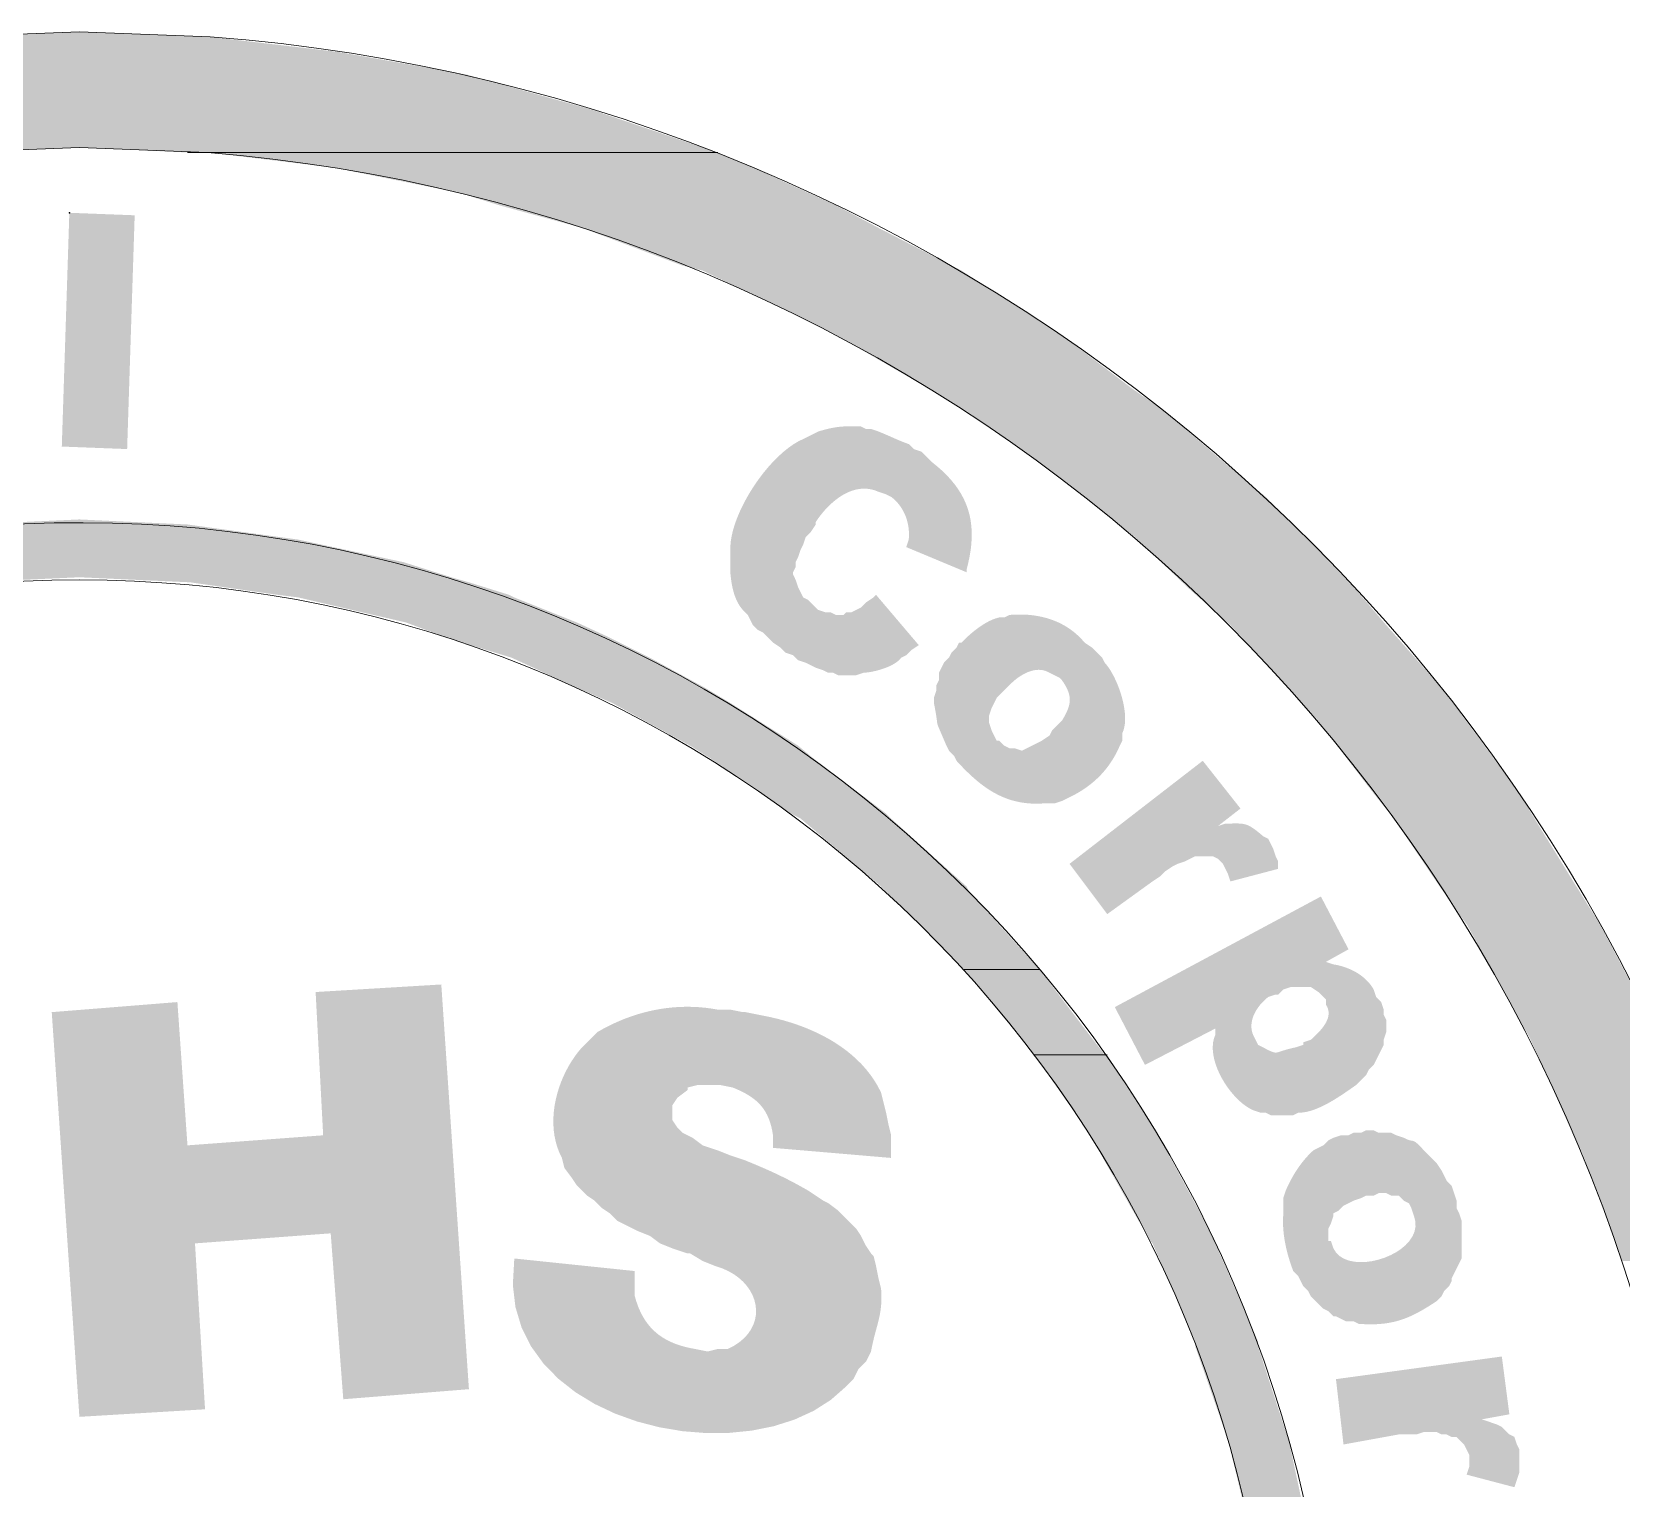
# Model space of a CAD drawing. Header units: inches. Extents: x 0 to 16.2, y 0 to 11.4.
# Drawn here: x 14.929 to 15.456, y 9.58 to 10.062 of the extents above; entities that cross this region are included whole.
import ezdxf

# ---------------------------------------------------------------- set-up
doc = ezdxf.new("R2010")
doc.units = ezdxf.units.IN
doc.header["$MEASUREMENT"] = 0
doc.layers.add('Color-3-Line_Weight-0', color=3, linetype='Continuous', lineweight=0)
doc.layers.add('Color-3-Line_Weight-20', color=3, linetype='Continuous', lineweight=20)
doc.layers.add('P2C-Hatch', color=7, linetype='Continuous')

msp = doc.modelspace()

# ---------------------------------------------------------------- hatches: boundary and pattern name
at = {"layer": 'P2C-Hatch', "transparency": 33554636}
for points in [[(14.94499974780613, 10.0625), (14.90166648228963, 10.06083340115017), (14.98833301332262, 10.06083340115017)], [(14.85833321677314, 10.05583360460069), (14.81583409839206, 10.04833306206597), (15.07333294550578, 10.04833306206597)], [(14.90166648228963, 10.06083340115017), (14.85833321677314, 10.05583360460069), (15.0308338271247, 10.05583360460069)], [(14.85833321677314, 10.05583360460069), (15.0308338271247, 10.05583360460069), (15.07333294550578, 10.04833306206597)], [(14.90166648228963, 10.06083340115017), (14.98833301332262, 10.06083340115017), (15.0308338271247, 10.05583360460069)], [(14.81583409839206, 10.04833306206597), (14.7741674317254, 10.03666687011719), (15.11499961217244, 10.03666687011719)], [(14.81583409839206, 10.04833306206597), (15.07333294550578, 10.04833306206597), (15.11499961217244, 10.03666687011719)], [(14.7741674317254, 10.03666687011719), (14.73750056160821, 10.02416653103299), (15.15166648228963, 10.02416653103299)], [(14.7741674317254, 10.03666687011719), (15.11499961217244, 10.03666687011719), (15.15166648228963, 10.02416653103299)], [(14.73750056160821, 10.02416653103299), (14.94499974780613, 10.02416653103299), (14.90833287768894, 10.02249993218316)], [(14.94499974780613, 10.02416653103299), (14.9808341662089, 10.02249993218316), (15.1558338271247, 10.02249993218316)], [(14.94499974780613, 10.02416653103299), (15.15166648228963, 10.02416653103299), (15.1558338271247, 10.02249993218316)], [(14.98750056160821, 10.02249993218316), (15.02916722827487, 10.01750013563368), (15.1683341662089, 10.01750013563368)], [(14.98750056160821, 10.02249993218316), (15.15666627883911, 10.02249993218316), (15.1683341662089, 10.01750013563368)], [(15.02916722827487, 10.01750013563368), (15.07083389494154, 10.00916629367405), (15.18666675355699, 10.00916629367405)], [(15.02916722827487, 10.01750013563368), (15.1683341662089, 10.01750013563368), (15.18666675355699, 10.00916629367405)], [(15.07083389494154, 10.00916629367405), (15.08416668574015, 10.00499979654948), (15.19583389494154, 10.00499979654948)], [(15.07083389494154, 10.00916629367405), (15.18666675355699, 10.00916629367405), (15.19583389494154, 10.00499979654948)], [(15.08416668574015, 10.00499979654948), (15.11166641447279, 9.997500101725262), (15.21000083287557, 9.997500101725262)], [(15.08416668574015, 10.00499979654948), (15.19583389494154, 10.00499979654948), (15.21000083287557, 9.997500101725262)], [(14.94166655010647, 10.00249989827474), (14.96333403057522, 10.00166659884983), (14.96083328458998, 9.924166361490887), (14.93916749954223, 9.924999660915798)], [(15.11166641447279, 9.997500101725262), (15.14500008689033, 9.98499976264106), (15.23416736390855, 9.98499976264106)], [(15.11166641447279, 9.997500101725262), (15.21000083287557, 9.997500101725262), (15.23416736390855, 9.98499976264106)], [(15.14500008689033, 9.98499976264106), (15.15166648228963, 9.983333163791233), (15.23750056160821, 9.983333163791233)], [(15.14500008689033, 9.98499976264106), (15.23416736390855, 9.98499976264106), (15.23750056160821, 9.983333163791233)], [(15.15166648228963, 9.983333163791233), (15.18999995125664, 9.96499972873264), (15.26583274205526, 9.96499972873264)], [(15.15166648228963, 9.983333163791233), (15.23750056160821, 9.983333163791233), (15.26583274205526, 9.96499972873264)], [(15.18999995125664, 9.96499972873264), (15.19499974780612, 9.962499830457899), (15.27000008689032, 9.962499830457899)], [(15.18999995125664, 9.96499972873264), (15.26583274205526, 9.96499972873264), (15.27000008689032, 9.962499830457899)], [(15.19499974780612, 9.962499830457899), (15.22666682137383, 9.944166395399305), (15.29416661792331, 9.944166395399305)], [(15.19499974780612, 9.962499830457899), (15.27000008689032, 9.962499830457899), (15.29416661792331, 9.944166395399305)], [(15.22666682137383, 9.944166395399305), (15.23916716045803, 9.936666700575087), (15.30500035815769, 9.936666700575087)], [(15.22666682137383, 9.944166395399305), (15.29416661792331, 9.944166395399305), (15.30500035815769, 9.936666700575087)], [(15.23916716045803, 9.936666700575087), (15.26166709264119, 9.920833163791233), (15.32333294550578, 9.920833163791233)], [(15.23916716045803, 9.936666700575087), (15.30500035815769, 9.936666700575087), (15.32333294550578, 9.920833163791233)], [(15.22416607538859, 9.923333062065973), (15.22166702482435, 9.924166361490887), (15.22000042597453, 9.925832960340712), (15.21940703413221, 9.926035301208497), (15.2188067580329, 9.926253541734484), (15.21820019022623, 9.926485868665907), (15.21758792326186, 9.92673046875), (15.2169705496894, 9.926985528733995), (15.21634866205851, 9.927249235365126), (15.21572285291883, 9.927519775390625), (15.21509371482001, 9.927795335557725), (15.21446184031169, 9.92807410261366), (15.21382782194349, 9.928354263305664), (15.21319225226508, 9.928634004380969), (15.21255572382609, 9.928911512586806), (15.21191882917616, 9.929184974670411), (15.21128216086493, 9.929452577379015), (15.21064631144206, 9.929712507459852), (15.21001187345717, 9.929962951660157), (15.2093794394599, 9.930202096727161), (15.20874960199992, 9.930428129408096), (15.20812295362684, 9.930639236450196), (15.20750008689033, 9.930833604600695), (15.2058334880405, 9.930833604600695), (15.20416688919067, 9.931666904025608), (15.20328669399685, 9.931686108059354), (15.20245908821954, 9.931701263427735), (15.20167832183837, 9.931711246066623), (15.20093864483304, 9.931714931911893), (15.20023430718316, 9.931711196899414), (15.1995595588684, 9.931698916965061), (15.19890864986843, 9.931676968044705), (15.1982758301629, 9.93164422607422), (15.19765534973145, 9.931599566989476), (15.19704145855373, 9.931541866726345), (15.19642840660943, 9.931470001220704), (15.19581044387817, 9.93138284640842), (15.19518182033962, 9.93127927822537), (15.19453678597344, 9.931158172607422), (15.19386959075928, 9.931018405490452), (15.19317448467678, 9.93085885281033), (15.19244571770562, 9.93067839050293), (15.19167753982544, 9.930475894504124), (15.19086420101589, 9.930250240749784), (15.18999995125664, 9.930000305175781), (15.18666675355699, 9.928333706325954), (15.21416648228963, 9.908333672417536), (15.21480675633748, 9.907817812283835), (15.21541070429484, 9.90727156999376), (15.21597826512654, 9.90669663227929), (15.21650937779745, 9.906094685872397), (15.21700398127238, 9.905467417505053), (15.21746201451619, 9.904816513909235), (15.21788341649373, 9.904143661816915), (15.21826812616984, 9.90345054796007), (15.21861608250936, 9.902738859070672), (15.21892722447713, 9.902010281880697), (15.219201491038, 9.901266503122118), (15.21943882115682, 9.90050920952691), (15.21963915379842, 9.899740087827047), (15.21980242792765, 9.898960824754504), (15.21992858250936, 9.898173107041252), (15.22001755650838, 9.897378621419271), (15.22006928888957, 9.896579054620531), (15.22008371861776, 9.895776093377007), (15.2200607846578, 9.894971424420675), (15.22000042597453, 9.894166734483507), (15.21916627883911, 9.891666836208767), (15.23916716045803, 9.883332994249132), (15.23916716045803, 9.884166293674046), (15.23973871082729, 9.886430736223858), (15.24019804933336, 9.88862984636095), (15.24054361576504, 9.890766218715244), (15.24077384991116, 9.892842447916667), (15.24088719156053, 9.89486112859514), (15.24088208050197, 9.896824855380588), (15.24075695652432, 9.898736222902935), (15.24051025941637, 9.9005978257921), (15.24014042896695, 9.902412258678012), (15.23964590496487, 9.904182116190594), (15.23902512719896, 9.905909992959765), (15.23827653545803, 9.907598483615452), (15.23739856953091, 9.909250182787577), (15.2363896692064, 9.910867685106066), (15.23524827427334, 9.91245358520084), (15.23397282452054, 9.914010477701824), (15.2325617597368, 9.915540957238939), (15.23101351971096, 9.917047618442112), (15.22932654423184, 9.918533055941264), (15.22749927308824, 9.91999986436632), (15.22583267423841, 9.921666463216146)], [(15.18666675355699, 9.928333706325954), (15.18500015470717, 9.927500406901043), (15.18332909647623, 9.926680675082737), (15.18164374330309, 9.925661510891384), (15.17995459577772, 9.92445910135905), (15.17827215449016, 9.923089633517796), (15.17660692003038, 9.921569294399685), (15.17496939298841, 9.919914271036784), (15.17337007395426, 9.918140750461156), (15.17181946351793, 9.916264919704862), (15.17032806226942, 9.914302965799967), (15.16890637079874, 9.912271075778538), (15.16756488969591, 9.910185436672634), (15.16631411955091, 9.908062235514324), (15.16516456095377, 9.905917659335666), (15.16412671449449, 9.903767895168729), (15.16321108076307, 9.901629130045572), (15.16242816034953, 9.899517550998263), (15.16178845384386, 9.897449345058865), (15.16130246183607, 9.89544069925944), (15.16098068491618, 9.893507800632053), (15.16083362367418, 9.891666836208767), (15.16083362367418, 9.890000237358942), (15.18833335240682, 9.872500101725262), (15.18666675355699, 9.874166700575087), (15.18500015470717, 9.875), (15.18333355585734, 9.878333197699654), (15.18249940872192, 9.880833095974392), (15.18166695700751, 9.882499694824219), (15.18166695700751, 9.883332994249132), (15.18249940872192, 9.884999593098959), (15.18249940872192, 9.886667039659288), (15.18333355585734, 9.888333638509115), (15.18416600757175, 9.890833536783855), (15.18500015470717, 9.89250013563368), (15.18583260642158, 9.89500003390842), (15.1874992052714, 9.896666632758247), (15.18916749954223, 9.899166531032986), (15.18916749954223, 9.899999830457899), (15.18984725316365, 9.900994354248047), (15.19058066685994, 9.90198876614041), (15.19136514663696, 9.902974409315322), (15.19219809850057, 9.903942626953125), (15.19307692845662, 9.904884762234158), (15.19399904251098, 9.905792158338759), (15.19496184666951, 9.906656158447266), (15.19596274693807, 9.907468105740017), (15.19699914932251, 9.908219343397352), (15.19806845982869, 9.90890121459961), (15.19916808446248, 9.909505062527128), (15.20029542922973, 9.910022230360244), (15.20144790013631, 9.910444061279298), (15.20262290318807, 9.910761898464626), (15.20381784439087, 9.910967085096571), (15.20503012975057, 9.91105096435547), (15.20625716527303, 9.91100487942166), (15.20749635696411, 9.910820173475479), (15.20874511082967, 9.910488189697267), (15.21000083287557, 9.91000027126736), (15.2124998834398, 9.909166971842449), (15.21416648228963, 9.908333672417536)], [(15.26166709264119, 9.920833163791233), (15.27833308113946, 9.908333672417536), (15.33833403057522, 9.908333672417536)], [(15.26166709264119, 9.920833163791233), (15.32333294550578, 9.920833163791233), (15.33833403057522, 9.908333672417536)], [(15.27833308113946, 9.908333672417536), (15.29500076505873, 9.89500003390842), (15.35166682137383, 9.89500003390842)], [(15.27833308113946, 9.908333672417536), (15.33833403057522, 9.908333672417536), (15.35166682137383, 9.89500003390842)], [(14.90833287768894, 9.899166531032986), (14.87250015470717, 9.894166734483507), (15.01749934090508, 9.894166734483507)], [(14.94499974780613, 9.900833129882812), (14.90833287768894, 9.899166531032986), (14.9808341662089, 9.899166531032986)], [(14.90833287768894, 9.899166531032986), (14.9808341662089, 9.899166531032986), (15.01749934090508, 9.894166734483507)], [(14.87250015470717, 9.894166734483507), (14.8374998834398, 9.886667039659288), (15.05249961217244, 9.886667039659288)], [(14.87250015470717, 9.894166734483507), (15.01749934090508, 9.894166734483507), (15.05249961217244, 9.886667039659288)], [(15.29500076505873, 9.89500003390842), (15.31333335240682, 9.87749989827474), (15.3683328098721, 9.87749989827474)], [(15.29500076505873, 9.89500003390842), (15.35166682137383, 9.89500003390842), (15.3683328098721, 9.87749989827474)], [(15.20916668574015, 9.875833299424913), (15.20833253860473, 9.875), (15.2058334880405, 9.873333401150173), (15.20416688919067, 9.871666802300348), (15.20083369149102, 9.870000203450521), (15.19916709264119, 9.870000203450521), (15.19833294550578, 9.869166904025608), (15.19583389494154, 9.869166904025608), (15.19416729609171, 9.870000203450521), (15.19250069724189, 9.870000203450521), (15.18999995125664, 9.870833502875435), (15.18833335240682, 9.872500101725262), (15.16083362367418, 9.890000237358942), (15.16083362367418, 9.883332994249132), (15.16089143922594, 9.882696459240384), (15.16095740297106, 9.882050452338325), (15.16103279664781, 9.881396755006579), (15.1611189019945, 9.880737148708768), (15.16121700074937, 9.880073414908516), (15.16132837465074, 9.879407335069445), (15.16145430543687, 9.878740690655178), (15.16159607484605, 9.87807526312934), (15.16175496461656, 9.877412833955553), (15.16193225648668, 9.876755184597439), (15.16212923219469, 9.876104096518622), (15.16234717347887, 9.875461351182725), (15.1625873620775, 9.874828730053371), (15.16285107972887, 9.874208014594185), (15.16313960817125, 9.873600986268785), (15.16345422914293, 9.873009426540799), (15.16379622438219, 9.872435116873849), (15.16416687562731, 9.871879838731555), (15.16456746461656, 9.871345373577542), (15.16499927308824, 9.870833502875435), (15.16666587193807, 9.869166904025608), (15.1683341662089, 9.865833706325954), (15.17000076505873, 9.864166259765625), (15.17166736390855, 9.863332960340712), (15.17500056160821, 9.85999976264106), (15.17749961217244, 9.858333163791233), (15.17916621102227, 9.856666564941406), (15.18166695700751, 9.855833265516493), (15.18333355585734, 9.854166666666668), (15.18583260642158, 9.853333367241754), (15.1874992052714, 9.852500067816841), (15.18916749954223, 9.851666768391928), (15.19166655010647, 9.850833468967014), (15.1933331489563, 9.850000169542101), (15.19499974780612, 9.850000169542101), (15.19666634665595, 9.849166870117188), (15.20250029034085, 9.849166870117188), (15.20499934090508, 9.850000169542101), (15.20555379931132, 9.850039190398324), (15.2061507572598, 9.8501019176907), (15.20678436936272, 9.850188101556567), (15.20744879023234, 9.850297492133247), (15.20813817448086, 9.850429839558071), (15.20884667672051, 9.850584893968371), (15.20956845156352, 9.850762405501472), (15.2102976536221, 9.850962124294705), (15.21102843750848, 9.8511838004854), (15.21175495783488, 9.851427184210884), (15.21247136921352, 9.851692025608486), (15.21317182625664, 9.851978074815538), (15.21385048357646, 9.852285081969367), (15.21450149578518, 9.852612797207303), (15.21511901749505, 9.852960970666674), (15.21569720331828, 9.85332935248481), (15.21623020786709, 9.853717692799039), (15.21671218575371, 9.85412574174669), (15.21713729159037, 9.854553249465095), (15.21749967998928, 9.85499996609158), (15.21916627883911, 9.855833265516493), (15.22083287768894, 9.85749986436632), (15.22333362367418, 9.859166463216146)], [(14.8374998834398, 9.886667039659288), (14.82083389494154, 9.881666395399305), (15.0683331489563, 9.881666395399305)], [(14.8374998834398, 9.886667039659288), (15.05249961217244, 9.886667039659288), (15.0683331489563, 9.881666395399305)], [(14.82083389494154, 9.881666395399305), (14.94499974780613, 9.881666395399305), (14.90833287768894, 9.87999979654948)], [(14.94499974780613, 9.881666395399305), (14.98166661792331, 9.87999979654948), (15.07416709264119, 9.87999979654948)], [(14.94499974780613, 9.881666395399305), (15.0683331489563, 9.881666395399305), (15.07416709264119, 9.87999979654948)], [(14.98166661792331, 9.87999979654948), (15.01083294550578, 9.875833299424913), (15.0874998834398, 9.875833299424913)], [(14.98166661792331, 9.87999979654948), (15.07416709264119, 9.87999979654948), (15.0874998834398, 9.875833299424913)], [(15.31333335240682, 9.87749989827474), (15.32666614320543, 9.865833706325954), (15.37833409839206, 9.865833706325954)], [(15.31333335240682, 9.87749989827474), (15.3683328098721, 9.87749989827474), (15.37833409839206, 9.865833706325954)], [(15.01083294550578, 9.875833299424913), (15.01749934090508, 9.875), (15.08916648228963, 9.875)], [(15.01083294550578, 9.875833299424913), (15.0874998834398, 9.875833299424913), (15.08916648228963, 9.875)], [(15.01749934090508, 9.875), (15.05333375930786, 9.866667005750868), (15.10999981562296, 9.866667005750868)], [(15.01749934090508, 9.875), (15.08916648228963, 9.875), (15.10999981562296, 9.866667005750868)], [(15.05333375930786, 9.866667005750868), (15.06666655010647, 9.861666361490887), (15.12083355585734, 9.861666361490887)], [(15.05333375930786, 9.866667005750868), (15.10999981562296, 9.866667005750868), (15.12083355585734, 9.861666361490887)], [(15.25166749954223, 9.868333604600695), (15.2499992052714, 9.868333604600695), (15.24934671889411, 9.868178858545091), (15.24868230904473, 9.867975356207953), (15.24800844637552, 9.867726628091601), (15.24732760153876, 9.86743620469835), (15.2466422451867, 9.867107616530525), (15.24595484797159, 9.866744394090441), (15.24526788054572, 9.866350067880418), (15.24458381356133, 9.865928168402778), (15.2439051176707, 9.865482226159838), (15.24323426352606, 9.865015771653917), (15.24257372177972, 9.864532335387336), (15.2419259630839, 9.864035447862413), (15.24129345809088, 9.86352863958147), (15.24067867745293, 9.863015441046821), (15.2400840918223, 9.86249938276079), (15.23951217185126, 9.861983995225694), (15.23896538819207, 9.861472808943855), (15.23844621149699, 9.86096935441759), (15.23795711241828, 9.860477162149218), (15.23750056160821, 9.85999976264106), (15.23666641447279, 9.85999976264106), (15.23583396275838, 9.858333163791233), (15.23416736390855, 9.856666564941406), (15.23333321677314, 9.85499996609158), (15.23166661792331, 9.853333367241754), (15.23000001907348, 9.850000169542101), (15.23000001907348, 9.84750027126736), (15.22916587193807, 9.845833672417536), (15.22916587193807, 9.844167073567709), (15.22833342022366, 9.841666327582466), (15.22833342022366, 9.83999972873264), (15.22862553723653, 9.83853801451789), (15.228853899214, 9.837321721394858), (15.22902766270107, 9.836323163562351), (15.22915598424276, 9.835514655219184), (15.22924802038404, 9.834868510564169), (15.22931292766995, 9.834357043796116), (15.22935986264546, 9.833952569113837), (15.22939798185561, 9.833627400716146), (15.22943644184537, 9.833353852801853), (15.22948439915975, 9.83310423956977), (15.22955101034376, 9.83285087521871), (15.22964543194241, 9.832566073947483), (15.22977682050069, 9.832222149954902), (15.22995433256361, 9.83179141743978), (15.23018712467617, 9.831246190600925), (15.23048435338338, 9.830558783637153), (15.23085517523024, 9.829701510747274), (15.23130874676175, 9.8286466861301), (15.23185422452291, 9.827366623984444), (15.23250076505873, 9.825833638509115), (15.23333321677314, 9.824167039659288), (15.23499981562296, 9.822499593098959), (15.23583396275838, 9.820832994249132), (15.23702855576409, 9.819546341578166), (15.238227010515, 9.818300876193577), (15.23943257840474, 9.817099880006579), (15.24064851082696, 9.815946634928386), (15.24187805917528, 9.814844422870213), (15.24312447484334, 9.813796525743273), (15.24439100922479, 9.81280622545878), (15.24568091371324, 9.811876803927952), (15.24699743970235, 9.811011543061998), (15.24834383858575, 9.810213724772137), (15.24972336175706, 9.809486630969577), (15.25113926060994, 9.808833543565537), (15.25259478653801, 9.808257744471232), (15.25409319093492, 9.807762515597874), (15.25563772519429, 9.807351138856676), (15.25723164070977, 9.807026896158854), (15.25887818887498, 9.806793069415622), (15.26058062108358, 9.806652940538195), (15.26234218872918, 9.806609791437786), (15.26416614320543, 9.806666904025608), (15.2683334880405, 9.806666904025608), (15.2499992052714, 9.827500237358942), (15.24916675355699, 9.827500237358942), (15.24750015470716, 9.830833435058594), (15.24666600757175, 9.833333333333334), (15.24666600757175, 9.835833231608074), (15.24750015470716, 9.838333129882812), (15.24916675355699, 9.841666327582466), (15.25333409839206, 9.845833672417536), (15.25382487911648, 9.846334904034933), (15.25434993362427, 9.846835305955675), (15.25490663486056, 9.84732987774743), (15.25549235577054, 9.847813618977865), (15.25610446929931, 9.848281529214647), (15.25674034839206, 9.848728608025446), (15.25739736599392, 9.849149854977926), (15.25807289505005, 9.849540269639757), (15.25876430850559, 9.849894851578608), (15.25946897930569, 9.850208600362143), (15.2601842803955, 9.85047651555803), (15.26090758472018, 9.850693596733942), (15.26163626522488, 9.85085484345754), (15.26236769485473, 9.850955255296496), (15.2630992465549, 9.850989831818476), (15.26382829327053, 9.850953572591147), (15.26455220794678, 9.850841477182177), (15.26526836352878, 9.850648545159235), (15.2659741329617, 9.850369776089986), (15.26666688919067, 9.850000169542101), (15.27000008689032, 9.848333570692274)], [(15.2808338271247, 9.858333163791233), (15.27833308113946, 9.85999976264106), (15.27737669711643, 9.861089583079021), (15.27637572436862, 9.862105624728732), (15.27533244408501, 9.863049105750191), (15.27424913745456, 9.863921244303386), (15.27312808566623, 9.864723258548313), (15.27197156990898, 9.865456366644967), (15.2707818713718, 9.866121786753336), (15.26956127124362, 9.86672073703342), (15.26831205071344, 9.86725443564521), (15.26703649097018, 9.867724100748699), (15.26573687320285, 9.868130950503879), (15.26441547860039, 9.868476203070747), (15.26307458835178, 9.868761076609294), (15.26171648364596, 9.868986789279514), (15.26034344567193, 9.869154559241402), (15.25895775561862, 9.869265604654949), (15.25756169467502, 9.86932114368015), (15.25615754403008, 9.869322394476997), (15.25474758487277, 9.869270575205485), (15.25333409839206, 9.869166904025608), (15.25166749954223, 9.868333604600695), (15.27000008689032, 9.848333570692274), (15.27083253860473, 9.84750027126736), (15.27135545221964, 9.846726422733731), (15.27181618118286, 9.845985793219672), (15.27221591567993, 9.845274726337857), (15.2725558458964, 9.844589565700955), (15.27283716201782, 9.843926654921638), (15.27306105422973, 9.843282337612576), (15.27322871271769, 9.842652957386441), (15.27334132766723, 9.842034857855904), (15.27340008926392, 9.841424382633633), (15.27340618769328, 9.840817875332302), (15.27336081314087, 9.840211679564582), (15.27326515579224, 9.839602138943143), (15.27312040583293, 9.838985597080654), (15.27292775344848, 9.83835839758979), (15.27268838882446, 9.837716884083218), (15.2724035021464, 9.837057400173611), (15.27207428359985, 9.836376289473641), (15.27170192337036, 9.835669895595975), (15.27128761164347, 9.834934562153286), (15.27083253860473, 9.834166632758247), (15.26749934090508, 9.830833435058594), (15.26666688919067, 9.829166836208767), (15.26416614320543, 9.827500237358942), (15.25749974780612, 9.824167039659288), (15.25500069724189, 9.825000339084202), (15.25333409839206, 9.825000339084202), (15.25166749954223, 9.825833638509115), (15.2499992052714, 9.827500237358942), (15.2683334880405, 9.806666904025608), (15.27083253860473, 9.807500203450521), (15.27250083287557, 9.808333502875435), (15.27369106377495, 9.808901910358006), (15.2748492181566, 9.809499211629232), (15.27597511037191, 9.810125969992745), (15.27706855477227, 9.81078274875217), (15.27812936570909, 9.811470111211142), (15.27915735753377, 9.812188620673286), (15.28015234459771, 9.812938840442234), (15.28111414125231, 9.813721333821615), (15.28204256184896, 9.814536664115058), (15.28293742073907, 9.815385394626194), (15.28379853227403, 9.816268088658651), (15.28462571080526, 9.81718530951606), (15.28541877068413, 9.818137620502048), (15.28617752626207, 9.819125584920247), (15.28690179189046, 9.820149766074287), (15.28759138192071, 9.821210727267795), (15.28824611070421, 9.822309031804403), (15.28886579259236, 9.82344524298774), (15.28945024193657, 9.824619924121434), (15.28999927308824, 9.825833638509115), (15.29083342022366, 9.827500237358942), (15.29083342022366, 9.83000013563368), (15.29121424590216, 9.830952578756545), (15.29148978720771, 9.83199432457818), (15.29166579288906, 9.833114247534011), (15.29174801169501, 9.834301222059462), (15.29174219237433, 9.83554412258996), (15.2916540836758, 9.836831823560928), (15.29148943434821, 9.83815319940779), (15.29125399314033, 9.839497124565973), (15.29095350880093, 9.8408524734709), (15.2905937300788, 9.842208120557999), (15.29018040572272, 9.84355294026269), (15.28971928448147, 9.844875807020399), (15.28921611510383, 9.846165595266555), (15.28867664633857, 9.847411179436579), (15.28810662693447, 9.848601433965895), (15.28751180564033, 9.84972523328993), (15.2868979312049, 9.85077145184411), (15.28627075237698, 9.851728964063856), (15.28563601790534, 9.852586644384596), (15.28499947653876, 9.853333367241754), (15.28416702482435, 9.85499996609158), (15.28250042597453, 9.856666564941406)], [(15.06666655010647, 9.861666361490887), (15.08833403057522, 9.85499996609158), (15.13416634665595, 9.85499996609158)], [(15.06666655010647, 9.861666361490887), (15.12083355585734, 9.861666361490887), (15.13416634665595, 9.85499996609158)], [(15.32666614320543, 9.865833706325954), (15.34583287768894, 9.845000372992622), (15.39666668574015, 9.845000372992622)], [(15.32666614320543, 9.865833706325954), (15.37833409839206, 9.865833706325954), (15.39666668574015, 9.845000372992622)], [(15.08833403057522, 9.85499996609158), (15.10999981562296, 9.845000372992622), (15.15250062942505, 9.845000372992622)], [(15.08833403057522, 9.85499996609158), (15.13416634665595, 9.85499996609158), (15.15250062942505, 9.845000372992622)], [(15.10999981562296, 9.845000372992622), (15.12166600757175, 9.83999972873264), (15.16083362367418, 9.83999972873264)], [(15.10999981562296, 9.845000372992622), (15.15250062942505, 9.845000372992622), (15.16083362367418, 9.83999972873264)], [(15.12166600757175, 9.83999972873264), (15.14750083287557, 9.825833638509115), (15.18333355585734, 9.825833638509115)], [(15.12166600757175, 9.83999972873264), (15.16083362367418, 9.83999972873264), (15.18333355585734, 9.825833638509115)], [(15.34583287768894, 9.845000372992622), (15.35500001907348, 9.83499993218316), (15.40416722827487, 9.83499993218316)], [(15.34583287768894, 9.845000372992622), (15.39666668574015, 9.845000372992622), (15.40416722827487, 9.83499993218316)], [(15.35500001907348, 9.83499993218316), (15.37416675355699, 9.810000101725262), (15.42249981562296, 9.810000101725262)], [(15.35500001907348, 9.83499993218316), (15.40416722827487, 9.83499993218316), (15.42249981562296, 9.810000101725262)], [(15.14750083287557, 9.825833638509115), (15.15416722827487, 9.821666293674046), (15.18833335240682, 9.821666293674046)], [(15.14750083287557, 9.825833638509115), (15.18333355585734, 9.825833638509115), (15.18833335240682, 9.821666293674046)], [(15.15416722827487, 9.821666293674046), (15.1808328098721, 9.803333706325954), (15.2124998834398, 9.803333706325954)], [(15.15416722827487, 9.821666293674046), (15.18833335240682, 9.821666293674046), (15.2124998834398, 9.803333706325954)], [(15.32999934090508, 9.805000305175781), (15.31750069724189, 9.820832994249132), (15.27333328458998, 9.786666870117188), (15.28583362367418, 9.77000003390842), (15.30083301332262, 9.780832926432293), (15.30333375930786, 9.782500372992622), (15.30500035815769, 9.784166971842449), (15.30749940872192, 9.785833570692274), (15.30916600757175, 9.786666870117188), (15.31166675355699, 9.787500169542101), (15.31499995125664, 9.789166768391928), (15.32083389494154, 9.789166768391928), (15.32250049379137, 9.788333468967014), (15.32416709264119, 9.786666870117188), (15.32250049379137, 9.799166361490887)], [(15.37416675355699, 9.810000101725262), (15.3808331489563, 9.801666259765625), (15.42749961217244, 9.801666259765625)], [(15.37416675355699, 9.810000101725262), (15.42249981562296, 9.810000101725262), (15.42749961217244, 9.801666259765625)], [(15.1808328098721, 9.803333706325954), (15.18416600757175, 9.801666259765625), (15.21416648228963, 9.801666259765625)], [(15.1808328098721, 9.803333706325954), (15.2124998834398, 9.803333706325954), (15.21416648228963, 9.801666259765625)], [(15.18416600757175, 9.801666259765625), (15.21083328458998, 9.779166327582466), (15.23916716045803, 9.779166327582466)], [(15.18416600757175, 9.801666259765625), (15.21416648228963, 9.801666259765625), (15.23916716045803, 9.779166327582466)], [(15.33916648228963, 9.79499986436632), (15.33749988343981, 9.795833163791233), (15.33669997406006, 9.796514337221781), (15.33596948454115, 9.797119114345975), (15.33529991319444, 9.797651932292515), (15.3346827583313, 9.798117228190105), (15.33410951826307, 9.798519439167446), (15.33357169130113, 9.798863002353245), (15.33306077575684, 9.7991523548762), (15.33256826994154, 9.799391933865017), (15.33208567216661, 9.799586176448399), (15.33160448074341, 9.799739519755047), (15.33111619398329, 9.799856400913663), (15.33061231019762, 9.799941257052952), (15.33008432769775, 9.799998525301616), (15.32952374479506, 9.800032642788358), (15.32892205980089, 9.80004804664188), (15.32827077102661, 9.800049173990885), (15.32756137678358, 9.800040461964077), (15.32678537538317, 9.800026347690158), (15.32593426513672, 9.800011268297832), (15.3249995443556, 9.799999660915798), (15.32250049379137, 9.799166361490887), (15.32416709264119, 9.786666870117188), (15.32583369149102, 9.783333672417536), (15.32666614320543, 9.780832926432293), (15.34249967998928, 9.78500027126736), (15.34249967998928, 9.787500169542101), (15.34166722827487, 9.789166768391928), (15.34083308113946, 9.791666666666668), (15.34000062942505, 9.793333265516493)], [(15.3808331489563, 9.801666259765625), (15.3999998834398, 9.773333231608074), (15.44499974780612, 9.773333231608074)], [(15.3808331489563, 9.801666259765625), (15.42749961217244, 9.801666259765625), (15.44499974780612, 9.773333231608074)], [(15.21083328458998, 9.779166327582466), (15.2124998834398, 9.77749972873264), (15.23999961217244, 9.77749972873264)], [(15.21083328458998, 9.779166327582466), (15.23916716045803, 9.779166327582466), (15.23999961217244, 9.77749972873264)], [(15.2124998834398, 9.77749972873264), (15.23833301332262, 9.751666598849827), (15.26333369149102, 9.751666598849827)], [(15.2124998834398, 9.77749972873264), (15.23999961217244, 9.77749972873264), (15.26333369149102, 9.751666598849827)], [(15.36583375930786, 9.758332994249132), (15.35666661792331, 9.775833129882812), (15.28833267423841, 9.739166259765625), (15.29833396275838, 9.720000372992622), (15.32250049379137, 9.73249986436632), (15.33833403057522, 9.704166836208767), (15.34000062942505, 9.703333536783855), (15.34749947653876, 9.703333536783855), (15.33416668574015, 9.72999996609158), (15.33392974789937, 9.730697075737847), (15.33376262791952, 9.731395782470702), (15.33366223208109, 9.732094555324979), (15.33362546666464, 9.732791863335503), (15.33364923795064, 9.73348617553711), (15.33373045221964, 9.734175960964627), (15.33386601575215, 9.734859688652886), (15.33405283482869, 9.735535827636719), (15.33428781572978, 9.736202846950954), (15.33456786473592, 9.736859215630426), (15.33488988812764, 9.737503402709962), (15.33525079218547, 9.738133877224392), (15.3356474831899, 9.738749108208552), (15.33607686742147, 9.739347564697265), (15.33653585116068, 9.739927715725369), (15.33702134068807, 9.740488030327692), (15.33753024228414, 9.741026977539063), (15.33805946222941, 9.741543026394314), (15.3386059068044, 9.742034645928277), (15.33916648228963, 9.742500305175781), (15.34166722827487, 9.743333604600695), (15.34249967998928, 9.743333604600695), (15.34416627883911, 9.745000203450521), (15.34666702482435, 9.745833502875435), (15.35333342022366, 9.745833502875435), (15.3558341662089, 9.744166904025608), (15.35833321677314, 9.741667005750868), (15.37166600757175, 9.716666327582466), (15.37250015470716, 9.718332926432293), (15.37416675355699, 9.720000372992622), (15.3749992052714, 9.721666971842449), (15.35833321677314, 9.754166497124567)], [(15.3999998834398, 9.773333231608074), (15.40499967998928, 9.766666836208767), (15.44916709264119, 9.766666836208767)], [(15.3999998834398, 9.773333231608074), (15.44499974780612, 9.773333231608074), (15.44916709264119, 9.766666836208767)], [(15.40499967998928, 9.766666836208767), (15.42249981562296, 9.73499976264106), (15.46583308113946, 9.73499976264106)], [(15.40499967998928, 9.766666836208767), (15.44916709264119, 9.766666836208767), (15.46583308113946, 9.73499976264106)], [(15.23833301332262, 9.751666598849827), (15.26166709264119, 9.723333570692274), (15.28499947653876, 9.723333570692274)], [(15.23833301332262, 9.751666598849827), (15.26333369149102, 9.751666598849827), (15.28499947653876, 9.723333570692274)], [(15.3749992052714, 9.742500305175781), (15.37416675355699, 9.745000203450521), (15.3737463622623, 9.745699510150486), (15.37328673680623, 9.746368506537543), (15.37279009607103, 9.747007285435995), (15.37225865893894, 9.747615939670139), (15.37169464429219, 9.748194562064278), (15.37110027101305, 9.748743245442709), (15.37047775798374, 9.749262082629734), (15.36982932408651, 9.749751166449654), (15.3691571882036, 9.750210589726766), (15.36846356921726, 9.750640445285374), (15.36775068600972, 9.751040825949776), (15.36702075746324, 9.75141182454427), (15.36627600246006, 9.751753533893162), (15.3655186398824, 9.752066046820747), (15.36475088861253, 9.752349456151327), (15.36397496753269, 9.752603854709202), (15.3631930955251, 9.752829335318673), (15.36240749147203, 9.753025990804037), (15.36162037425571, 9.753193913989596), (15.36083396275838, 9.753333197699654), (15.35833321677314, 9.754166497124567), (15.3749992052714, 9.721666971842449), (15.37749995125665, 9.726666768391928), (15.37749995125665, 9.728333367241754), (15.37833409839206, 9.730833265516493), (15.37833409839206, 9.73499976264106), (15.37749995125665, 9.736666361490887), (15.37749995125665, 9.738332960340712), (15.37666749954223, 9.740833706325954)], [(15.06499995125665, 9.746666802300348), (15.02333328458998, 9.744166904025608), (15.02583403057522, 9.696666293674046), (14.9808341662089, 9.693333095974392), (15.02833308113946, 9.664166768391928), (15.03250042597453, 9.609166463216146), (15.07416709264119, 9.612499660915798)], [(14.97749927308824, 9.740833706325954), (14.93583260642157, 9.737499660915798), (14.94499974780613, 9.603333367241754), (14.98666641447279, 9.605833265516493), (14.98333321677314, 9.660833570692274), (15.02833308113946, 9.664166768391928), (14.9808341662089, 9.693333095974392)], [(15.37166600757175, 9.716666327582466), (15.35833321677314, 9.741667005750868), (15.35833321677314, 9.740000406901043), (15.35871855587429, 9.739335473484463), (15.35899202007717, 9.738670884026421), (15.3591611090766, 9.738008012453715), (15.35923332256741, 9.737348232693142), (15.35921616024441, 9.736692918671503), (15.35911712180243, 9.736043444315593), (15.3589437069363, 9.735401183552213), (15.35870341534085, 9.73476751030816), (15.35840374671089, 9.734143798510233), (15.35805220074124, 9.733531422085232), (15.35765627712674, 9.732931754959955), (15.3572234755622, 9.732346171061199), (15.35676129574246, 9.731776044315762), (15.35627723736233, 9.731222748650445), (15.35577880011664, 9.730687657992046), (15.35527348370022, 9.73017214626736), (15.35476878780788, 9.729677587403192), (15.35427221213447, 9.729205355326336), (15.35379125637478, 9.72875682396359), (15.35333342022366, 9.728333367241754), (15.35083267423841, 9.727500067816841), (15.35083267423841, 9.726666768391928), (15.34833362367418, 9.725833468967014), (15.34716295878092, 9.7255795756446), (15.34615585539076, 9.725332982381186), (15.34529462602403, 9.725097657733494), (15.34456158320109, 9.724877570258247), (15.34393903944227, 9.724676688512167), (15.34340930726793, 9.724498981051976), (15.3429546991984, 9.724348416434395), (15.34255752775404, 9.724228963216147), (15.34220010545519, 9.724144589953953), (15.34186474482218, 9.724099265204536), (15.34153375837538, 9.724096957524617), (15.34118945863512, 9.72414163547092), (15.34081415812174, 9.724237267600166), (15.3403901693556, 9.724387822469076), (15.33989980485704, 9.724597268634373), (15.3393253771464, 9.724869574652779), (15.33864919874403, 9.725208709081015), (15.33785358217027, 9.725618640475803), (15.33692083994547, 9.726103337393868), (15.33583328458998, 9.726666768391928), (15.33500083287557, 9.728333367241754), (15.34749947653876, 9.703333536783855), (15.34916607538859, 9.704166836208767), (15.35011519516838, 9.70418868690067), (15.35108871502347, 9.70429566192627), (15.35208272997538, 9.704481231159635), (15.35309333504571, 9.704738864474827), (15.35411662525601, 9.70506203174591), (15.35514869562784, 9.705444202846952), (15.35618564118279, 9.705878847652013), (15.35722355694241, 9.706359436035157), (15.35825853792826, 9.70687943787045), (15.35928667916192, 9.707432323031956), (15.36030407566495, 9.708011561393738), (15.3613068224589, 9.70861062282986), (15.36229101456536, 9.70922297721439), (15.36325274700588, 9.709842094421386), (15.36418811480204, 9.710461444324917), (15.36509321297539, 9.711074496799046), (15.36596413654751, 9.711674721717834), (15.36679698053996, 9.71225558895535), (15.3675878399743, 9.712810568385654), (15.3683328098721, 9.713333129882812), (15.36999940872192, 9.71499972873264)], [(15.16583342022366, 9.737499660915798), (15.16499927308824, 9.737499660915798), (15.16083362367418, 9.738332960340712), (15.15666627883911, 9.738332960340712), (15.15457829772101, 9.738686597400243), (15.15249020089044, 9.738956602308486), (15.15040355110168, 9.739144130918715), (15.14831991110908, 9.739250339084201), (15.14624084366692, 9.739276382658216), (15.14416791152954, 9.739223417494033), (15.14210267745124, 9.73909259944492), (15.14004670418633, 9.73888508436415), (15.13800155448914, 9.738602028104994), (15.13596879111396, 9.738244586520725), (15.13394997681512, 9.737813915464614), (15.13194667434692, 9.737311170789932), (15.12996044646369, 9.736737508349949), (15.12799285591973, 9.736094083997939), (15.12604546546936, 9.735382053587173), (15.12411983786689, 9.734602572970921), (15.12221753586663, 9.733756798002455), (15.1203401222229, 9.732845884535049), (15.11848915969001, 9.73187098842197), (15.11666621102227, 9.730833265516493), (15.11416716045803, 9.728333367241754), (15.11166641447279, 9.725833468967014), (15.11045905537075, 9.724401509496902), (15.10931146621704, 9.722877803378635), (15.10822901937696, 9.721270599895053), (15.10721708721585, 9.719588148328993), (15.106281042099, 9.717838697963291), (15.10542625639173, 9.716030498080784), (15.10465810245938, 9.714171797964308), (15.10398195266724, 9.712270846896702), (15.10340317938063, 9.710335894160801), (15.10292715496487, 9.708375189039442), (15.10255925178528, 9.706396980815464), (15.10230484220717, 9.704409518771701), (15.10216929859585, 9.702421052190992), (15.10215799331665, 9.700439830356174), (15.10227629873487, 9.698474102550083), (15.10252958721585, 9.696532118055556), (15.10292323112488, 9.69462212615543), (15.10346260282729, 9.692752376132542), (15.10415307468838, 9.690931117269729), (15.10500001907349, 9.689166598849827), (15.1058341662089, 9.685833401150173), (15.10833321677314, 9.682500203450521), (15.10999981562296, 9.680000305175781), (15.11333301332262, 9.676666259765625), (15.11583375930786, 9.674999660915798), (15.1183328098721, 9.67249976264106), (15.12083355585734, 9.670833163791233), (15.12333260642158, 9.668333265516493), (15.13000069724189, 9.665000067816841), (15.13416634665595, 9.663333468967014), (15.1374995443556, 9.660833570692274), (15.14166688919067, 9.659166971842449), (15.14666668574015, 9.657500372992622), (15.14750083287557, 9.657500372992622), (15.15166648228963, 9.65499962700738), (15.1558338271247, 9.653333028157553), (15.15805572806464, 9.652600050820245), (15.16009340964423, 9.65169955613878), (15.16194224845038, 9.650648200352986), (15.16359762107002, 9.64946263970269), (15.16505490409003, 9.648159530427721), (15.16630947409735, 9.646755528767905), (15.1673567076789, 9.645267290963067), (15.16819198142158, 9.643711473253038), (15.1688106719123, 9.642104731877644), (15.16920815573798, 9.640463723076715), (15.16937980948554, 9.638805103090075), (15.16932100974189, 9.637145528157552), (15.16902713309394, 9.635501654518976), (15.16849355612861, 9.633890138414172), (15.16771565543281, 9.632327636082968), (15.16668880759345, 9.63083080376519), (15.16540838919745, 9.62941629770067), (15.16386977683173, 9.628100774129232), (15.1620683470832, 9.626900889290704), (15.15999947653876, 9.625833299424913), (15.15666627883911, 9.625833299424913), (15.15333308113946, 9.625), (15.1491674317254, 9.625833299424913), (15.20166614320543, 9.615833706325954), (15.20333274205526, 9.619166904025608), (15.2058334880405, 9.621666802300348), (15.20750008689033, 9.625), (15.20775094350179, 9.62630764134725), (15.20800979826185, 9.627532536824544), (15.2082738410102, 9.628683811187745), (15.20854026158651, 9.629770589192708), (15.20880624983046, 9.630801995595297), (15.20906899558173, 9.631787155151368), (15.20932568868001, 9.632735192616781), (15.20957351896498, 9.633655232747396), (15.20980967627631, 9.634556400299072), (15.2100313504537, 9.63544782002767), (15.2102357313368, 9.636338616689047), (15.21042000876533, 9.637237915039062), (15.21058137257894, 9.638154839833579), (15.21071701261732, 9.63909851582845), (15.21082411872016, 9.640078067779541), (15.21089988072713, 9.641102620442709), (15.21094148847792, 9.642181298573812), (15.2109461318122, 9.643323226928711), (15.21091100056966, 9.644537530263266), (15.21083328458998, 9.645833333333334), (15.21000083287557, 9.649166531032986), (15.20916668574015, 9.653333028157553), (15.20833253860473, 9.656667073567709), (15.20750008689033, 9.657500372992622), (15.2058334880405, 9.66000027126736), (15.20416688919067, 9.663333468967014), (15.20250029034085, 9.665833367241754), (15.19666634665595, 9.671666463216146), (15.1933331489563, 9.674166361490887), (15.19166655010647, 9.674999660915798), (15.18666675355699, 9.678333706325954), (15.18558981365628, 9.67895146475898), (15.18453215069241, 9.679547441270616), (15.18349117067125, 9.680123199886747), (15.18246427959866, 9.680680304633245), (15.18144888348049, 9.681220319535997), (15.18044238832261, 9.681744808620877), (15.17944220013088, 9.682255335913764), (15.17844572491116, 9.682753465440538), (15.1774503686693, 9.683240761227077), (15.17645353741116, 9.683718787299263), (15.17545263714261, 9.68418910768297), (15.17444507386949, 9.68465328640408), (15.17342825359768, 9.685112887488472), (15.17239958233303, 9.685569474962023), (15.17135646608141, 9.686024612850613), (15.17029631084866, 9.686479865180122), (15.16921652264065, 9.686936795976427), (15.16811450746324, 9.687396969265409), (15.16698767132229, 9.687861949072945), (15.16583342022366, 9.688333299424913), (15.16083362367418, 9.68999989827474), (15.15666627883911, 9.691666497124567), (15.15166648228963, 9.693333095974392), (15.14833328458998, 9.695832994249132), (15.14500008689033, 9.697499593098959), (15.1433334880405, 9.699167039659288), (15.14166688919067, 9.701666937934029), (15.14166688919067, 9.706666734483507), (15.1433334880405, 9.709166632758247), (15.14666668574015, 9.711666531032986), (15.14666668574015, 9.712499830457899), (15.1499998834398, 9.713333129882812), (15.15750042597453, 9.713333129882812), (15.21166743172539, 9.70750003390842), (15.21083328458998, 9.710833231608074), (15.20977092700534, 9.712900160895455), (15.20858447477553, 9.71487265862359), (15.20728108427259, 9.716752131144206), (15.20586791186863, 9.718539984809027), (15.20435211393568, 9.720237625969782), (15.20274084684583, 9.72184646097819), (15.20104126697116, 9.723367896185982), (15.19926053068373, 9.724803337944879), (15.19740579435561, 9.726154192606607), (15.19548421435886, 9.727421866522896), (15.19350294706556, 9.728607766045464), (15.19146914884779, 9.729713297526041), (15.18938997607761, 9.730739867316352), (15.18727258512708, 9.731688881768122), (15.1851241323683, 9.732561747233072), (15.18295177417331, 9.733359870062934), (15.1807626669142, 9.73408465660943), (15.17856396696302, 9.734737513224283), (15.17636283069187, 9.735319846259223), (15.17416641447279, 9.735833062065973), (15.17000076505873, 9.736666361490887)], [(15.42249981562296, 9.73499976264106), (15.42583301332262, 9.729166666666668), (15.4683338271247, 9.729166666666668)], [(15.42249981562296, 9.73499976264106), (15.46583308113946, 9.73499976264106), (15.4683338271247, 9.729166666666668)], [(15.33833403057522, 9.704166836208767), (15.32250049379137, 9.73249986436632), (15.32166634665595, 9.73249986436632), (15.32166634665595, 9.72999996609158), (15.32120915179782, 9.728762978553773), (15.32092642084758, 9.727451681349013), (15.32080806265937, 9.726078231281704), (15.32084398608738, 9.72465478515625), (15.32102409998576, 9.723193499777052), (15.32133831320868, 9.721706531948515), (15.32177653461032, 9.720206038475038), (15.32232867304484, 9.718704176161024), (15.3229846373664, 9.717213101810879), (15.32373433642917, 9.715744972229004), (15.32456767908732, 9.714311944219801), (15.32547457419501, 9.712926174587674), (15.32644493060642, 9.711599820137025), (15.3274686571757, 9.710345037672255), (15.32853566275703, 9.709173983997768), (15.32963585620456, 9.70809881591797), (15.33075914637248, 9.707131690237258), (15.33189544211494, 9.706284763760037), (15.33303465228611, 9.705570193290711), (15.33416668574015, 9.70500013563368), (15.33666743172539, 9.704166836208767)], [(15.42583301332262, 9.729166666666668), (15.44083409839206, 9.695832994249132), (15.48250076505873, 9.695832994249132)], [(15.42583301332262, 9.729166666666668), (15.4683338271247, 9.729166666666668), (15.48250076505873, 9.695832994249132)], [(15.26166709264119, 9.723333570692274), (15.28250042597453, 9.693333095974392), (15.30500035815769, 9.693333095974392)], [(15.26166709264119, 9.723333570692274), (15.28583362367418, 9.723333570692274), (15.30500035815769, 9.693333095974392)], [(15.21166743172539, 9.70750003390842), (15.15750042597453, 9.713333129882812), (15.16166607538859, 9.712499830457899), (15.16282518747118, 9.71201420932346), (15.16392776192559, 9.711517566257053), (15.1649745833079, 9.711006368849013), (15.16596643617418, 9.71047708468967), (15.1669041050805, 9.709926181369358), (15.16778837458292, 9.709350126478409), (15.16862002923753, 9.70874538760715), (15.1693998536004, 9.70810843234592), (15.17012863222758, 9.707435728285049), (15.17080714967515, 9.706723743014866), (15.1714361904992, 9.705968944125706), (15.17201653925578, 9.7051677992079), (15.17254898050096, 9.70431677585178), (15.17303429879082, 9.70341234164768), (15.17347327868144, 9.702450964185928), (15.17386670472887, 9.701429111056857), (15.17421536148919, 9.700343249850803), (15.17452003351847, 9.699189848158095), (15.17478150537279, 9.697965373569065), (15.17500056160821, 9.696666293674046), (15.17500056160821, 9.69249979654948), (15.21416648228963, 9.689166598849827), (15.21416648228963, 9.696666293674046), (15.21333403057522, 9.700000339084202), (15.2124998834398, 9.704166836208767)], [(15.38000069724189, 9.697499593098959), (15.37583335240682, 9.697499593098959), (15.37416675355699, 9.698333740234375), (15.37166600757175, 9.698333740234375), (15.36999940872192, 9.697499593098959), (15.36750035815769, 9.697499593098959), (15.36583375930786, 9.696666293674046), (15.36333301332262, 9.696666293674046), (15.36083396275838, 9.695832994249132), (15.35916736390856, 9.694999694824219), (15.35750076505873, 9.693333095974392), (15.35416587193807, 9.691666497124567), (15.35356084124247, 9.69110389550527), (15.35297425715129, 9.690528644985623), (15.35240561993916, 9.689941028489008), (15.35185442988078, 9.689341328938802), (15.35132018725077, 9.688729829258389), (15.35080239232381, 9.68810681237115), (15.35030054537455, 9.68747256120046), (15.34981414667766, 9.686827358669705), (15.34934269650777, 9.686171487702264), (15.34888569513957, 9.685505231221518), (15.3484426428477, 9.684828872150845), (15.34801303990682, 9.684142693413628), (15.34759638659159, 9.683446977933249), (15.34719218317668, 9.682742008633085), (15.34679992993673, 9.682028068436518), (15.3464191271464, 9.681305440266927), (15.34604927508036, 9.680574407047697), (15.34568987401327, 9.679835251702203), (15.34534042421977, 9.679088257153829), (15.34500042597453, 9.678333706325954), (15.34416627883911, 9.675832960340712), (15.34416627883911, 9.66999986436632), (15.34412235026889, 9.669071312056648), (15.34410639487372, 9.668140268113879), (15.34411744499206, 9.667207356241015), (15.34415453296238, 9.66627320014106), (15.34421669112311, 9.665338423517015), (15.34430295181274, 9.664403650071886), (15.34441234736972, 9.663469503508674), (15.34454391013251, 9.662536607530383), (15.34469667243957, 9.661605585840013), (15.34486966662937, 9.660677062140572), (15.34506192504035, 9.659751660135058), (15.34527248001099, 9.658830003526475), (15.34550036387973, 9.65791271601783), (15.34574460898505, 9.657000421312121), (15.3460042476654, 9.656093743112352), (15.34627831225925, 9.655193305121529), (15.34656583510505, 9.65429973104265), (15.34686584854126, 9.653413644578722), (15.34717738490634, 9.652535669432746), (15.34749947653876, 9.651666429307726), (15.34916607538859, 9.649999830457899), (15.35083267423841, 9.646666632758247), (15.35249927308824, 9.64500003390842), (15.35333342022366, 9.643333435058594), (15.35750076505873, 9.639166937934029), (15.35916736390856, 9.638333638509115), (15.36083396275838, 9.636667039659288), (15.36166641447279, 9.636667039659288), (15.36499961217244, 9.634999593098959), (15.36750035815769, 9.634999593098959), (15.35999981562296, 9.661666870117188), (15.35916736390856, 9.661666870117188), (15.35916736390856, 9.665833367241754), (15.35999981562296, 9.66749996609158), (15.36083396275838, 9.66999986436632), (15.36083396275838, 9.670833163791233), (15.36250056160821, 9.671666463216146), (15.36416716045803, 9.673333062065973), (15.36750035815769, 9.674999660915798), (15.36999940872192, 9.675832960340712), (15.37166600757175, 9.676666259765625), (15.37416675355699, 9.676666259765625), (15.37583335240682, 9.677500406901043), (15.37833409839206, 9.677500406901043), (15.38000069724189, 9.676666259765625), (15.38249974780612, 9.676666259765625), (15.38416634665595, 9.674999660915798), (15.38583294550578, 9.674166361490887), (15.38666709264119, 9.67249976264106), (15.3874995443556, 9.66999986436632)], [(15.40166648228963, 9.674999660915798), (15.3999998834398, 9.680000305175781), (15.39833328458998, 9.681666904025608), (15.39666668574015, 9.685000101725262), (15.39500008689032, 9.6875), (15.39416593975491, 9.688333299424913), (15.39083274205526, 9.691666497124567), (15.39022140396966, 9.692327303886414), (15.38968995200263, 9.69288648393419), (15.38922994931539, 9.69335303677453), (15.38883295906915, 9.693735961914062), (15.38849054442511, 9.694044258859423), (15.38819426854451, 9.694286927117243), (15.38793569458855, 9.694472966194153), (15.38770638571845, 9.69461137559679), (15.38749790509542, 9.694711154831781), (15.38730181588067, 9.694781303405762), (15.38710968123542, 9.694830820825365), (15.38691306432088, 9.694868706597223), (15.38670352829827, 9.694903960227967), (15.3864726363288, 9.69494558122423), (15.38621195157369, 9.695002569092646), (15.38591303719415, 9.695083923339844), (15.38556745635138, 9.69519864347246), (15.38516677220662, 9.695355728997125), (15.38470254792107, 9.695564179420472), (15.38416634665595, 9.695832994249132), (15.38166729609171, 9.696666293674046), (15.38000069724189, 9.697499593098959), (15.3874995443556, 9.66999986436632), (15.38798782581753, 9.668185351265802), (15.38804586156209, 9.666433008829753), (15.38771340200636, 9.664754806306629), (15.38703019756741, 9.663162712944878), (15.38603599866231, 9.66166869799296), (15.38477055570814, 9.660284730699328), (15.38327361912197, 9.659022780312434), (15.38158493932088, 9.657894816080729), (15.37974426672194, 9.656912807252672), (15.37779135174221, 9.656088723076715), (15.37576594479878, 9.65543453280131), (15.37370779630873, 9.654962205674913), (15.37165665668911, 9.654683710945978), (15.36965227635701, 9.654611017862957), (15.36773440572951, 9.654756095674303), (15.36594279522366, 9.655130913628472), (15.36431719525655, 9.655747440973919), (15.36289735624525, 9.656617646959093), (15.36172302860684, 9.657753500832452), (15.36083396275838, 9.659166971842449), (15.35999981562296, 9.661666870117188), (15.36750035815769, 9.634999593098959), (15.36916695700751, 9.634166293674046), (15.37077740139431, 9.634066968282063), (15.37231698142158, 9.63401495022244), (15.37379191504584, 9.63401067691379), (15.37520842022366, 9.63405458577474), (15.37657271491157, 9.634147114223904), (15.3778910170661, 9.634288699679905), (15.37916954464382, 9.634479779561362), (15.38041451560126, 9.634720791286894), (15.38163214789497, 9.63501217227512), (15.38282865948147, 9.635354359944662), (15.38401026831733, 9.635747791714138), (15.38518319235907, 9.63619290500217), (15.38635364956326, 9.636690137227376), (15.38752785788642, 9.637239925808377), (15.3887120352851, 9.637842708163792), (15.38991239971585, 9.638498921712241), (15.3911351691352, 9.639209003872342), (15.3923865614997, 9.639973392062718), (15.39367279476589, 9.640792523701986), (15.39500008689032, 9.641666836208767), (15.39666668574015, 9.643333435058594), (15.39750083287557, 9.64500003390842), (15.3991674317254, 9.646666632758247), (15.3999998834398, 9.648333231608074), (15.3999998834398, 9.649166531032986), (15.40333308113946, 9.655832926432293), (15.40333308113946, 9.668333265516493), (15.40250062942505, 9.670833163791233), (15.40166648228963, 9.67249976264106)], [(15.28250042597453, 9.693333095974392), (15.28250042597453, 9.69249979654948), (15.30500035815769, 9.69249979654948)], [(15.28250042597453, 9.693333095974392), (15.30500035815769, 9.693333095974392), (15.30500035815769, 9.69249979654948)], [(15.28250042597453, 9.69249979654948), (15.30000056160821, 9.661666870117188), (15.32166634665595, 9.661666870117188)], [(15.28250042597453, 9.69249979654948), (15.30500035815769, 9.69249979654948), (15.32166634665595, 9.661666870117188)], [(15.44083409839206, 9.695832994249132), (15.4433331489563, 9.690833197699654), (15.48416736390855, 9.690833197699654)], [(15.44083409839206, 9.695832994249132), (15.48250076505873, 9.695832994249132), (15.48416736390855, 9.690833197699654)], [(15.4433331489563, 9.690833197699654), (15.45666593975491, 9.65499962700738), (15.49750015470717, 9.65499962700738)], [(15.4433331489563, 9.690833197699654), (15.48416736390855, 9.690833197699654), (15.49750015470717, 9.65499962700738)], [(15.30000056160821, 9.661666870117188), (15.30083301332262, 9.660833570692274), (15.32166634665595, 9.660833570692274)], [(15.30000056160821, 9.661666870117188), (15.32166634665595, 9.661666870117188), (15.32166634665595, 9.660833570692274)], [(15.30083301332262, 9.660833570692274), (15.31499995125664, 9.628333197699654), (15.33583328458998, 9.628333197699654)], [(15.30083301332262, 9.660833570692274), (15.32166634665595, 9.660833570692274), (15.33583328458998, 9.628333197699654)], [(15.12916655010647, 9.651666429307726), (15.08916648228963, 9.655832926432293), (15.08916648228963, 9.65499962700738), (15.08872488149007, 9.64709133582645), (15.08958707555135, 9.639728140089247), (15.09164000447591, 9.63292138279809), (15.0947706082662, 9.626682406955295), (15.09886582692464, 9.621022555563185), (15.10381260045369, 9.615953171624078), (15.10949786885579, 9.611485598140293), (15.11580857213338, 9.60763117811415), (15.1226316502889, 9.604401254547966), (15.12985404332479, 9.601807170444065), (15.13736269124349, 9.599860268804763), (15.14504453404744, 9.598571892632378), (15.15278651173909, 9.597953384929234), (15.16047556432088, 9.598016088697646), (15.16799863179524, 9.598771346939936), (15.17524265416463, 9.60023050265842), (15.18209457143148, 9.602404898855422), (15.18844132359822, 9.605305878533258), (15.19416985066731, 9.608944784694248), (15.19916709264119, 9.613332960340712), (15.20166614320543, 9.615833706325954), (15.1491674317254, 9.625833299424913), (15.14756812922159, 9.626129801008437), (15.14603660625882, 9.626478576660157), (15.14457207955254, 9.626881063249376), (15.14317376581828, 9.6273386976454), (15.14184088177151, 9.62785291671753), (15.14057264412774, 9.62842515733507), (15.13936826960246, 9.629056856367324), (15.13822697491116, 9.629749450683594), (15.13714797676934, 9.630504377153185), (15.13613049189249, 9.631323072645399), (15.13517373699612, 9.632206974029542), (15.13427692879571, 9.633157518174913), (15.13343928400675, 9.63417614195082), (15.13266001934475, 9.635264282226563), (15.1319383515252, 9.636423375871447), (15.13127349726359, 9.637654859754775), (15.13066467327542, 9.63896017074585), (15.13011109627618, 9.640340745713976), (15.12961198298136, 9.641798021528457), (15.12916655010647, 9.643333435058594), (15.12916655010647, 9.64749993218316)], [(15.31499995125664, 9.628333197699654), (15.31499995125664, 9.626666598849827), (15.33583328458998, 9.626666598849827)], [(15.31499995125664, 9.628333197699654), (15.33583328458998, 9.628333197699654), (15.33583328458998, 9.626666598849827)], [(15.31499995125664, 9.626666598849827), (15.32666614320543, 9.593332926432293), (15.34666702482435, 9.593332926432293)], [(15.31499995125664, 9.626666598849827), (15.33583328458998, 9.626666598849827), (15.34666702482435, 9.593332926432293)], [(15.41916661792331, 9.604166666666668), (15.41666587193807, 9.623333401150173), (15.36166641447279, 9.615833706325954), (15.36416716045803, 9.594167073567709), (15.38249974780612, 9.59750027126736), (15.38833369149102, 9.59750027126736), (15.39083274205526, 9.598333570692274), (15.39500008689032, 9.598333570692274), (15.39666668574015, 9.59750027126736), (15.39833328458998, 9.59750027126736), (15.3999998834398, 9.596666971842449), (15.40166648228963, 9.596666971842449), (15.40416722827487, 9.594167073567709), (15.4058338271247, 9.590833028157553), (15.40999947653876, 9.602500067816841)], [(15.42249981562296, 9.590833028157553), (15.42249981562296, 9.59249962700738), (15.42166736390855, 9.594167073567709), (15.42083321677314, 9.596666971842449), (15.41916661792331, 9.59750027126736), (15.41666587193807, 9.600000169542101), (15.41499927308824, 9.600833468967014), (15.41250022252401, 9.601666768391928), (15.40999947653876, 9.602500067816841), (15.4058338271247, 9.590833028157553), (15.4058338271247, 9.586666531032986), (15.40499967998928, 9.584166632758247), (15.42083321677314, 9.58000013563368), (15.42249981562296, 9.58499993218316), (15.42249981562296, 9.589166429307726)], [(15.32666614320543, 9.593332926432293), (15.32666614320543, 9.59249962700738), (15.34666702482435, 9.59249962700738)], [(15.32666614320543, 9.593332926432293), (15.34666702482435, 9.593332926432293), (15.34666702482435, 9.59249962700738)], [(15.32666614320543, 9.59249962700738), (15.33500083287557, 9.557500203450521), (15.35416587193807, 9.557500203450521)], [(15.32666614320543, 9.59249962700738), (15.34666702482435, 9.59249962700738), (15.35416587193807, 9.557500203450521)]]:
    msp.add_hatch(color=256, dxfattribs=at).paths.add_polyline_path(points)

# ---------------------------------------------------------------- linework, layer by layer
at = {"layer": 'Color-3-Line_Weight-0', "linetype": 'Continuous'}
msp.add_line((14.9808341662089, 10.02249993218316), (15.15666627883911, 10.02249993218316), dxfattribs=at)
for points in [[(14.98833301332262, 10.06083340115017), (14.94499974780613, 10.0625), (14.90166648228963, 10.06083340115017)], [(15.23833301332262, 9.751666598849827), (15.26333369149102, 9.751666598849827), (15.23833301332262, 9.751666598849827)], [(15.26166709264119, 9.723333570692274), (15.28583362367418, 9.723333570692274), (15.26166709264119, 9.723333570692274)]]:
    msp.add_lwpolyline(points, dxfattribs=at)
msp.add_arc((14.94481575619647, 9.484391973941968), 0.5780817162669907, 12.8882233212356, 85.68276239879285, dxfattribs=at)
at = {"layer": 'Color-3-Line_Weight-20', "linetype": 'Continuous'}
msp.add_line((14.9808341662089, 10.02249993218316), (15.15666627883911, 10.02249993218316), dxfattribs=at)
msp.add_lwpolyline([(14.98750056160821, 10.02249993218316), (14.94499974780613, 10.02416653103299), (14.90250062942505, 10.02249993218316)], dxfattribs=at)
for centre, radius, start, end in [((14.94372784344528, 9.483667270769926), 0.5406077024489184, 13.60503273018371, 85.35570703808574), ((14.94491533333253, 9.483138162712008), 0.4166244415240659, 10.16519604706753, 174.8089175803347), ((14.94507755818762, 9.483998805183369), 0.3967903926203704, 10.67511729373488, 174.6734949817622)]:
    msp.add_arc(centre, radius, start, end, dxfattribs=at)
at = {"layer": 'P2C-Hatch', "linetype": 'Continuous'}
msp.add_point((14.94166655010647, 10.00249989827474), dxfattribs=at)

doc.saveas('drawing.dxf')
